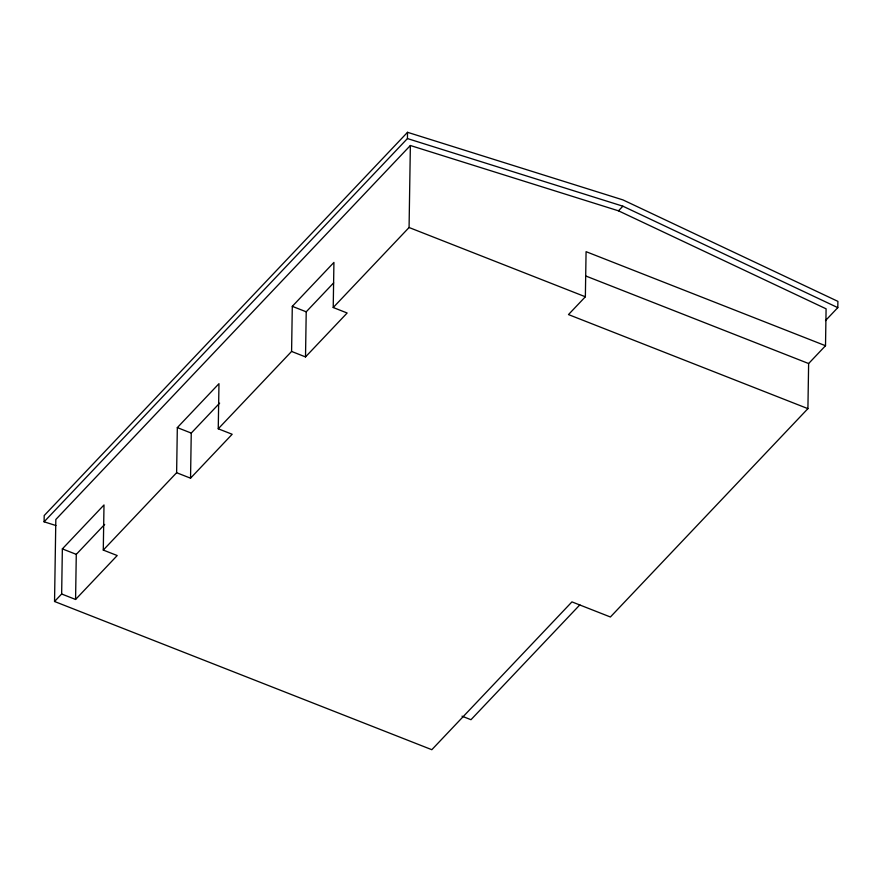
<?xml version="1.0" encoding="UTF-8"?>
<svg xmlns="http://www.w3.org/2000/svg" width="882" height="882" viewBox="0 0 882 882"><rect width="100%" height="100%" fill="white"/><g stroke="black" fill="none" stroke-linecap="round" stroke-linejoin="round"><path stroke-width="1.32" d="M55.919 525.529L44.1 521.813L44.199 515.551L407.528 132.3L622.979 199.916L837.9 301.368L837.801 307.631L825.497 320.607M54.541 601.491L55.831 519.487L410.362 145.508L618.48 210.82L826.092 308.821L825.508 345.722L808.629 363.538L807.912 408.642L610.399 616.992L571.944 601.888L431.816 749.7L54.541 601.491L61.652 593.994L62.357 548.891L103.999 504.967L103.282 550.07L117.207 555.539L75.576 599.462L61.652 593.994M75.576 599.462L76.282 554.359L104.671 524.415M176.62 472.719L177.326 427.616L218.968 383.692L218.251 428.795L232.175 434.264L190.545 478.187L176.62 472.719L103.282 550.07M190.545 478.187L191.251 433.084L219.64 403.14M291.589 351.444L292.295 306.341L333.925 262.428L333.22 307.52L347.144 313L305.514 356.912L291.589 351.444L218.251 428.795M305.514 356.912L306.219 311.809L333.661 282.868M44.1 521.813L407.429 138.562L407.528 132.3M333.22 307.52L409.072 227.512L410.362 145.508M807.912 408.642L568.482 314.576L585.361 296.771L586.078 251.668L825.508 345.722M618.48 210.82L622.879 206.19L837.801 307.631M579.86 604.843L470.977 719.701L462.003 716.184M407.429 138.562L622.879 206.19M585.835 276.022L808.629 363.538M409.072 227.512L585.361 296.771M292.295 306.341L306.219 311.809M177.326 427.616L191.251 433.084M62.357 548.891L76.282 554.359"/></g></svg>
